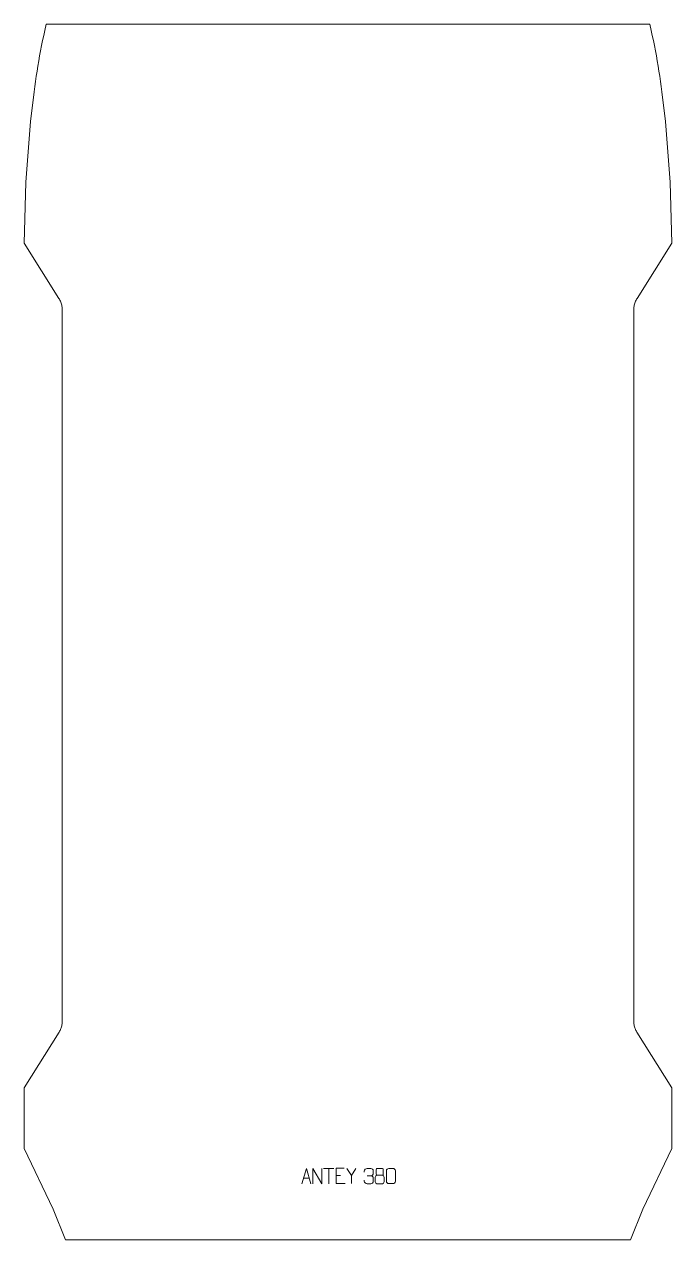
# Model space of a CAD drawing. Header units: millimetres. Extents: x -532 to 532, y -1370 to 630.
import ezdxf

# ---------------------------------------------------------------- set-up
doc = ezdxf.new("R2010")
doc.units = ezdxf.units.MM
doc.header["$MEASUREMENT"] = 0
doc.layers.add('layer 1', color=7, linetype='Continuous')

msp = doc.modelspace()

# ---------------------------------------------------------------- linework, layer by layer
at = {"layer": 'layer 1', "color": 242, "lineweight": 9}
msp.add_open_spline([(505.7042, 586.5775), (505.7042, 586.5775), (507.2735, 578.1872), (507.2735, 578.1872), (507.2735, 578.1872), (507.2735, 578.1872), (508.7765, 569.7854), (508.7765, 569.7854), (508.7765, 569.7854), (508.7765, 569.7854), (510.21, 561.3726), (510.21, 561.3726), (510.21, 561.3726), (510.21, 561.3726), (511.5759, 552.9466), (511.5759, 552.9466), (511.5759, 552.9466), (511.5759, 552.9466), (512.8741, 544.5109), (512.8741, 544.5109), (512.8741, 544.5109), (512.8741, 544.5109), (514.1028, 536.0657), (514.1028, 536.0657), (514.1028, 536.0657), (514.1028, 536.0657), (515.2639, 527.6109), (515.2639, 527.6109), (515.2639, 527.6109), (515.2639, 527.6109), (516.3555, 519.1446), (516.3555, 519.1446), (516.3555, 519.1446), (516.3555, 519.1446), (522.4996, 469.9991), (522.4996, 469.9991), (522.4996, 469.9991), (522.4996, 469.9991), (529.9999, 369.9998), (529.9999, 369.9998), (529.9999, 369.9998), (529.9999, 369.9998), (532.4995, 270.0005), (532.4995, 270.0005), (532.4995, 270.0005), (532.4995, 270.0005), (475.5711, 178.9141), (475.5711, 178.9141), (475.5711, 178.9141), (475.5711, 178.9141), (474.7003, 177.4463), (474.7003, 177.4463), (474.7003, 177.4463), (474.7003, 177.4463), (473.9003, 175.9401), (473.9003, 175.9401), (473.9003, 175.9401), (473.9003, 175.9401), (473.1698, 174.3987), (473.1698, 174.3987), (473.1698, 174.3987), (473.1698, 174.3987), (472.512, 172.8248), (472.512, 172.8248), (472.512, 172.8248), (472.512, 172.8248), (471.9283, 171.2199), (471.9283, 171.2199), (471.9283, 171.2199), (471.9283, 171.2199), (471.4204, 169.593), (471.4204, 169.593), (471.4204, 169.593), (471.4204, 169.593), (470.988, 167.9419), (470.988, 167.9419), (470.988, 167.9419), (470.988, 167.9419), (470.6333, 166.2725), (470.6333, 166.2725), (470.6333, 166.2725), (470.6333, 166.2725), (470.3558, 164.589), (470.3558, 164.589), (470.3558, 164.589), (470.3558, 164.589), (470.1593, 162.8944), (470.1593, 162.8944), (470.1593, 162.8944), (470.1593, 162.8944), (470.04, 161.193), (470.04, 161.193), (470.04, 161.193), (470.04, 161.193), (469.9997, 159.4866), (469.9997, 159.4866), (469.9997, 159.4866), (469.9997, 159.4866), (469.9997, -1009.9992), (469.9997, -1009.9992), (469.9997, -1009.9992), (469.9997, -1009.9992), (470.0381, -1011.6215), (470.0381, -1011.6215), (470.0381, -1011.6215), (470.0381, -1011.6215), (470.151, -1013.2406), (470.151, -1013.2406), (470.151, -1013.2406), (470.151, -1013.2406), (470.3398, -1014.8533), (470.3398, -1014.8533), (470.3398, -1014.8533), (470.3398, -1014.8533), (470.6027, -1016.4546), (470.6027, -1016.4546), (470.6027, -1016.4546), (470.6027, -1016.4546), (470.9396, -1018.0412), (470.9396, -1018.0412), (470.9396, -1018.0412), (470.9396, -1018.0412), (471.351, -1019.6119), (471.351, -1019.6119), (471.351, -1019.6119), (471.351, -1019.6119), (471.8346, -1021.1615), (471.8346, -1021.1615), (471.8346, -1021.1615), (471.8346, -1021.1615), (472.3895, -1022.6855), (472.3895, -1022.6855), (472.3895, -1022.6855), (472.3895, -1022.6855), (473.0153, -1024.1835), (473.0153, -1024.1835), (473.0153, -1024.1835), (473.0153, -1024.1835), (473.7101, -1025.6513), (473.7101, -1025.6513), (473.7101, -1025.6513), (473.7101, -1025.6513), (474.4731, -1027.083), (474.4731, -1027.083), (474.4731, -1027.083), (474.4731, -1027.083), (475.3, -1028.4795), (475.3, -1028.4795), (475.3, -1028.4795), (475.3, -1028.4795), (532.4995, -1119.9997), (532.4995, -1119.9997), (532.4995, -1119.9997), (532.4995, -1119.9997), (532.4995, -1219.999), (532.4995, -1219.999), (532.4995, -1219.999), (532.4995, -1219.999), (485, -1320.0001), (485, -1320.0001), (485, -1320.0001), (485, -1320.0001), (465.0007, -1369.9991), (465.0007, -1369.9991), (465.0007, -1369.9991), (465.0007, -1369.9991), (-464.9989, -1369.9991), (-464.9989, -1369.9991), (-464.9989, -1369.9991), (-464.9989, -1369.9991), (-485.0001, -1320.0001), (-485.0001, -1320.0001), (-485.0001, -1320.0001), (-485.0001, -1320.0001), (-532.4995, -1219.999), (-532.4995, -1219.999), (-532.4995, -1219.999), (-532.4995, -1219.999), (-532.4995, -1119.9997), (-532.4995, -1119.9997), (-532.4995, -1119.9997), (-532.4995, -1119.9997), (-475.3005, -1028.4795), (-475.3005, -1028.4795), (-475.3005, -1028.4795), (-475.3005, -1028.4795), (-474.4713, -1027.083), (-474.4713, -1027.083), (-474.4713, -1027.083), (-474.4713, -1027.083), (-473.7102, -1025.6513), (-473.7102, -1025.6513), (-473.7102, -1025.6513), (-473.7102, -1025.6513), (-473.0154, -1024.1835), (-473.0154, -1024.1835), (-473.0154, -1024.1835), (-473.0154, -1024.1835), (-472.3896, -1022.6855), (-472.3896, -1022.6855), (-472.3896, -1022.6855), (-472.3896, -1022.6855), (-471.8347, -1021.1615), (-471.8347, -1021.1615), (-471.8347, -1021.1615), (-471.8347, -1021.1615), (-471.351, -1019.6119), (-471.351, -1019.6119), (-471.351, -1019.6119), (-471.351, -1019.6119), (-470.9396, -1018.0412), (-470.9396, -1018.0412), (-470.9396, -1018.0412), (-470.9396, -1018.0412), (-470.6027, -1016.4546), (-470.6027, -1016.4546), (-470.6027, -1016.4546), (-470.6027, -1016.4546), (-470.3385, -1014.8533), (-470.3385, -1014.8533), (-470.3385, -1014.8533), (-470.3385, -1014.8533), (-470.1511, -1013.2406), (-470.1511, -1013.2406), (-470.1511, -1013.2406), (-470.1511, -1013.2406), (-470.0368, -1011.6215), (-470.0368, -1011.6215), (-470.0368, -1011.6215), (-470.0368, -1011.6215), (-469.9998, -1009.9992), (-469.9998, -1009.9992), (-469.9998, -1009.9992), (-469.9998, -1009.9992), (-469.9998, 159.4866), (-469.9998, 159.4866), (-469.9998, 159.4866), (-469.9998, 159.4866), (-470.04, 161.193), (-470.04, 161.193), (-470.04, 161.193), (-470.04, 161.193), (-470.1575, 162.8944), (-470.1575, 162.8944), (-470.1575, 162.8944), (-470.1575, 162.8944), (-470.3559, 164.589), (-470.3559, 164.589), (-470.3559, 164.589), (-470.3559, 164.589), (-470.6334, 166.2725), (-470.6334, 166.2725), (-470.6334, 166.2725), (-470.6334, 166.2725), (-470.9881, 167.9419), (-470.9881, 167.9419), (-470.9881, 167.9419), (-470.9881, 167.9419), (-471.4205, 169.593), (-471.4205, 169.593), (-471.4205, 169.593), (-471.4205, 169.593), (-471.9284, 171.2199), (-471.9284, 171.2199), (-471.9284, 171.2199), (-471.9284, 171.2199), (-472.5121, 172.8248), (-472.5121, 172.8248), (-472.5121, 172.8248), (-472.5121, 172.8248), (-473.1699, 174.3987), (-473.1699, 174.3987), (-473.1699, 174.3987), (-473.1699, 174.3987), (-473.9004, 175.9401), (-473.9004, 175.9401), (-473.9004, 175.9401), (-473.9004, 175.9401), (-474.7003, 177.4463), (-474.7003, 177.4463), (-474.7003, 177.4463), (-474.7003, 177.4463), (-475.5711, 178.9141), (-475.5711, 178.9141), (-475.5711, 178.9141), (-475.5711, 178.9141), (-532.4995, 270.0005), (-532.4995, 270.0005), (-532.4995, 270.0005), (-532.4995, 270.0005), (-530, 369.9998), (-530, 369.9998), (-530, 369.9998), (-530, 369.9998), (-522.4996, 469.9991), (-522.4996, 469.9991), (-522.4996, 469.9991), (-522.4996, 469.9991), (-516.3555, 519.1446), (-516.3555, 519.1446), (-516.3555, 519.1446), (-516.3555, 519.1446), (-515.2639, 527.6109), (-515.2639, 527.6109), (-515.2639, 527.6109), (-515.2639, 527.6109), (-514.1029, 536.0657), (-514.1029, 536.0657), (-514.1029, 536.0657), (-514.1029, 536.0657), (-512.8723, 544.5109), (-512.8723, 544.5109), (-512.8723, 544.5109), (-512.8723, 544.5109), (-511.5741, 552.9466), (-511.5741, 552.9466), (-511.5741, 552.9466), (-511.5741, 552.9466), (-510.2101, 561.3726), (-510.2101, 561.3726), (-510.2101, 561.3726), (-510.2101, 561.3726), (-508.7765, 569.7854), (-508.7765, 569.7854), (-508.7765, 569.7854), (-508.7765, 569.7854), (-507.2735, 578.1872), (-507.2735, 578.1872), (-507.2735, 578.1872), (-507.2735, 578.1872), (-505.7043, 586.5775), (-505.7043, 586.5775), (-505.7043, 586.5775), (-505.7043, 586.5775), (-504.0659, 594.9533), (-504.0659, 594.9533), (-504.0659, 594.9533), (-504.0659, 594.9533), (-502.3614, 603.3162), (-502.3614, 603.3162), (-502.3614, 603.3162), (-502.3614, 603.3162), (-500.5891, 611.6646), (-500.5891, 611.6646), (-500.5891, 611.6646), (-500.5891, 611.6646), (-498.7492, 619.9987), (-498.7492, 619.9987), (-498.7492, 619.9987), (-498.7492, 619.9987), (-496.4998, 629.9986), (-496.4998, 629.9986), (-496.4998, 629.9986), (-496.4998, 629.9986), (496.4997, 629.9986), (496.4997, 629.9986), (496.4997, 629.9986), (496.4997, 629.9986), (498.7492, 619.9987), (498.7492, 619.9987), (498.7492, 619.9987), (498.7492, 619.9987), (500.5891, 611.6646), (500.5891, 611.6646), (500.5891, 611.6646), (500.5891, 611.6646), (502.3613, 603.3162), (502.3613, 603.3162), (502.3613, 603.3162), (502.3613, 603.3162), (504.0673, 594.9533), (504.0673, 594.9533), (504.0673, 594.9533), (504.0673, 594.9533), (505.7042, 586.5775), (505.7042, 586.5775)], degree=3, knots=[0, 0, 0, 0, 0.010526316, 0.010526316, 0.010526316, 0.010526316, 0.021052632, 0.021052632, 0.021052632, 0.021052632, 0.031578947, 0.031578947, 0.031578947, 0.031578947, 0.042105263, 0.042105263, 0.042105263, 0.042105263, 0.052631579, 0.052631579, 0.052631579, 0.052631579, 0.063157895, 0.063157895, 0.063157895, 0.063157895, 0.073684211, 0.073684211, 0.073684211, 0.073684211, 0.084210526, 0.084210526, 0.084210526, 0.084210526, 0.094736842, 0.094736842, 0.094736842, 0.094736842, 0.105263158, 0.105263158, 0.105263158, 0.105263158, 0.115789474, 0.115789474, 0.115789474, 0.115789474, 0.126315789, 0.126315789, 0.126315789, 0.126315789, 0.136842105, 0.136842105, 0.136842105, 0.136842105, 0.147368421, 0.147368421, 0.147368421, 0.147368421, 0.157894737, 0.157894737, 0.157894737, 0.157894737, 0.168421053, 0.168421053, 0.168421053, 0.168421053, 0.178947368, 0.178947368, 0.178947368, 0.178947368, 0.189473684, 0.189473684, 0.189473684, 0.189473684, 0.2, 0.2, 0.2, 0.2, 0.210526316, 0.210526316, 0.210526316, 0.210526316, 0.221052632, 0.221052632, 0.221052632, 0.221052632, 0.231578947, 0.231578947, 0.231578947, 0.231578947, 0.242105263, 0.242105263, 0.242105263, 0.242105263, 0.252631579, 0.252631579, 0.252631579, 0.252631579, 0.263157895, 0.263157895, 0.263157895, 0.263157895, 0.273684211, 0.273684211, 0.273684211, 0.273684211, 0.284210526, 0.284210526, 0.284210526, 0.284210526, 0.294736842, 0.294736842, 0.294736842, 0.294736842, 0.305263158, 0.305263158, 0.305263158, 0.305263158, 0.315789474, 0.315789474, 0.315789474, 0.315789474, 0.326315789, 0.326315789, 0.326315789, 0.326315789, 0.336842105, 0.336842105, 0.336842105, 0.336842105, 0.347368421, 0.347368421, 0.347368421, 0.347368421, 0.357894737, 0.357894737, 0.357894737, 0.357894737, 0.368421053, 0.368421053, 0.368421053, 0.368421053, 0.378947368, 0.378947368, 0.378947368, 0.378947368, 0.389473684, 0.389473684, 0.389473684, 0.389473684, 0.4, 0.4, 0.4, 0.4, 0.410526316, 0.410526316, 0.410526316, 0.410526316, 0.421052632, 0.421052632, 0.421052632, 0.421052632, 0.431578947, 0.431578947, 0.431578947, 0.431578947, 0.442105263, 0.442105263, 0.442105263, 0.442105263, 0.452631579, 0.452631579, 0.452631579, 0.452631579, 0.463157895, 0.463157895, 0.463157895, 0.463157895, 0.473684211, 0.473684211, 0.473684211, 0.473684211, 0.484210526, 0.484210526, 0.484210526, 0.484210526, 0.494736842, 0.494736842, 0.494736842, 0.494736842, 0.505263158, 0.505263158, 0.505263158, 0.505263158, 0.515789474, 0.515789474, 0.515789474, 0.515789474, 0.526315789, 0.526315789, 0.526315789, 0.526315789, 0.536842105, 0.536842105, 0.536842105, 0.536842105, 0.547368421, 0.547368421, 0.547368421, 0.547368421, 0.557894737, 0.557894737, 0.557894737, 0.557894737, 0.568421053, 0.568421053, 0.568421053, 0.568421053, 0.578947368, 0.578947368, 0.578947368, 0.578947368, 0.589473684, 0.589473684, 0.589473684, 0.589473684, 0.6, 0.6, 0.6, 0.6, 0.610526316, 0.610526316, 0.610526316, 0.610526316, 0.621052632, 0.621052632, 0.621052632, 0.621052632, 0.631578947, 0.631578947, 0.631578947, 0.631578947, 0.642105263, 0.642105263, 0.642105263, 0.642105263, 0.652631579, 0.652631579, 0.652631579, 0.652631579, 0.663157895, 0.663157895, 0.663157895, 0.663157895, 0.673684211, 0.673684211, 0.673684211, 0.673684211, 0.684210526, 0.684210526, 0.684210526, 0.684210526, 0.694736842, 0.694736842, 0.694736842, 0.694736842, 0.705263158, 0.705263158, 0.705263158, 0.705263158, 0.715789474, 0.715789474, 0.715789474, 0.715789474, 0.726315789, 0.726315789, 0.726315789, 0.726315789, 0.736842105, 0.736842105, 0.736842105, 0.736842105, 0.747368421, 0.747368421, 0.747368421, 0.747368421, 0.757894737, 0.757894737, 0.757894737, 0.757894737, 0.768421053, 0.768421053, 0.768421053, 0.768421053, 0.778947368, 0.778947368, 0.778947368, 0.778947368, 0.789473684, 0.789473684, 0.789473684, 0.789473684, 0.8, 0.8, 0.8, 0.8, 0.810526316, 0.810526316, 0.810526316, 0.810526316, 0.821052632, 0.821052632, 0.821052632, 0.821052632, 0.831578947, 0.831578947, 0.831578947, 0.831578947, 0.842105263, 0.842105263, 0.842105263, 0.842105263, 0.852631579, 0.852631579, 0.852631579, 0.852631579, 0.863157895, 0.863157895, 0.863157895, 0.863157895, 0.873684211, 0.873684211, 0.873684211, 0.873684211, 0.884210526, 0.884210526, 0.884210526, 0.884210526, 0.894736842, 0.894736842, 0.894736842, 0.894736842, 0.905263158, 0.905263158, 0.905263158, 0.905263158, 0.915789474, 0.915789474, 0.915789474, 0.915789474, 0.926315789, 0.926315789, 0.926315789, 0.926315789, 0.936842105, 0.936842105, 0.936842105, 0.936842105, 0.947368421, 0.947368421, 0.947368421, 0.947368421, 0.957894737, 0.957894737, 0.957894737, 0.957894737, 0.968421053, 0.968421053, 0.968421053, 0.968421053, 0.978947368, 0.978947368, 0.978947368, 0.978947368, 1, 1, 1, 1], dxfattribs=at)
at = {"layer": 'layer 1', "color": 250, "lineweight": 9}
for points, knots in [([(-75.8445, -1277.8953), (-75.8445, -1277.8953), (-68.4735, -1252.9418), (-68.4735, -1252.9418), (-68.4735, -1252.9418), (-68.4735, -1252.9418), (-60.9036, -1277.8953), (-60.9036, -1277.8953)], [0, 0, 0, 0, 0.333333333, 0.333333333, 0.333333333, 0.333333333, 1, 1, 1, 1]), ([(-57.7014, -1277.8953), (-57.7014, -1277.8953), (-57.7014, -1252.9418), (-57.7014, -1252.9418), (-57.7014, -1252.9418), (-57.7014, -1252.9418), (-43.0466, -1277.8953), (-43.0466, -1277.8953), (-43.0466, -1277.8953), (-43.0466, -1277.8953), (-43.0466, -1252.9418), (-43.0466, -1252.9418)], [0, 0, 0, 0, 0.25, 0.25, 0.25, 0.25, 0.5, 0.5, 0.5, 0.5, 1, 1, 1, 1]), ([(-6.4116, -1252.5389), (-6.4116, -1252.5389), (-19.2855, -1252.5389), (-19.2855, -1252.5389), (-19.2855, -1252.5389), (-19.2855, -1252.5389), (-19.2855, -1277.4925), (-19.2855, -1277.4925), (-19.2855, -1277.4925), (-19.2855, -1277.4925), (-4.4197, -1277.4925), (-4.4197, -1277.4925)], [0, 0, 0, 0, 0.25, 0.25, 0.25, 0.25, 0.5, 0.5, 0.5, 0.5, 1, 1, 1, 1]), ([(12.8475, -1252.6013), (12.8475, -1252.6013), (5.5251, -1264.5), (5.5251, -1264.5), (5.5251, -1264.5), (5.5251, -1264.5), (5.5258, -1277.5549), (5.5258, -1277.5549)], [0, 0, 0, 0, 0.333333333, 0.333333333, 0.333333333, 0.333333333, 1, 1, 1, 1]), ([(26.72, -1258.6261), (26.72, -1258.6261), (26.72, -1256.7689), (26.72, -1256.7689), (26.72, -1256.7689), (26.7057, -1255.027), (29.3702, -1252.9089), (31.4293, -1252.9316), (31.4293, -1252.9316), (33.4934, -1252.9316), (35.5574, -1252.9316), (37.6211, -1252.9316), (37.6211, -1252.9316), (39.8156, -1252.9228), (41.4139, -1254.7696), (41.4583, -1256.6817), (41.4583, -1256.6817), (41.4579, -1258.1168), (41.4579, -1259.5519), (41.4583, -1260.9874), (41.4583, -1260.9874), (41.4097, -1262.6409), (39.8071, -1264.8709), (37.6088, -1264.8609), (37.6088, -1264.8609), (39.8125, -1264.8721), (41.4205, -1266.6753), (41.4745, -1268.7348), (41.4745, -1268.7348), (41.4741, -1270.5195), (41.4741, -1272.3042), (41.4745, -1274.0893), (41.4745, -1274.0893), (41.4846, -1276.1507), (39.4297, -1277.9138), (37.6088, -1277.9057), (37.6088, -1277.9057), (35.5435, -1277.9054), (33.4783, -1277.9054), (31.4127, -1277.9057), (31.4127, -1277.9057), (29.2441, -1277.8942), (26.7131, -1275.494), (26.6945, -1274.0322), (26.6945, -1274.0322), (26.6945, -1274.0322), (26.6945, -1272.1236), (26.6945, -1272.1236)], [0, 0, 0, 0, 0.076923077, 0.076923077, 0.076923077, 0.076923077, 0.153846154, 0.153846154, 0.153846154, 0.153846154, 0.230769231, 0.230769231, 0.230769231, 0.230769231, 0.307692308, 0.307692308, 0.307692308, 0.307692308, 0.384615385, 0.384615385, 0.384615385, 0.384615385, 0.461538462, 0.461538462, 0.461538462, 0.461538462, 0.538461538, 0.538461538, 0.538461538, 0.538461538, 0.615384615, 0.615384615, 0.615384615, 0.615384615, 0.692307692, 0.692307692, 0.692307692, 0.692307692, 0.769230769, 0.769230769, 0.769230769, 0.769230769, 0.846153846, 0.846153846, 0.846153846, 0.846153846, 1, 1, 1, 1]), ([(46.1718, -1254.3265), (46.1718, -1256.5395), (46.1718, -1260.2218), (46.1718, -1262.4351), (46.1718, -1262.4351), (46.1868, -1262.9425), (46.9942, -1263.8739), (47.6943, -1263.8727), (47.6943, -1263.8727), (50.6642, -1263.8725), (53.6344, -1263.9574), (56.6048, -1263.9577), (56.6048, -1263.9577), (57.4019, -1263.9535), (58.1226, -1263.1632), (58.12, -1262.4425), (58.12, -1262.4425), (58.1197, -1260.2265), (58.1197, -1256.5418), (58.12, -1254.3265), (58.12, -1254.3265), (58.1015, -1253.6157), (57.4901, -1252.8553), (56.6562, -1252.8627), (56.6562, -1252.8627), (53.6391, -1252.863), (50.6222, -1252.863), (47.6056, -1252.8627), (47.6056, -1252.8627), (46.9792, -1252.8551), (46.1551, -1253.5661), (46.1718, -1254.3265)], [0, 0, 0, 0, 0.111111111, 0.111111111, 0.111111111, 0.111111111, 0.222222222, 0.222222222, 0.222222222, 0.222222222, 0.333333333, 0.333333333, 0.333333333, 0.333333333, 0.444444444, 0.444444444, 0.444444444, 0.444444444, 0.555555556, 0.555555556, 0.555555556, 0.555555556, 0.666666667, 0.666666667, 0.666666667, 0.666666667, 0.777777778, 0.777777778, 0.777777778, 0.777777778, 1, 1, 1, 1]), ([(67.0283, -1252.8391), (69.354, -1252.8391), (71.6801, -1252.8391), (74.0062, -1252.8391), (74.0062, -1252.8391), (75.9528, -1252.8035), (77.9442, -1254.2951), (77.9709, -1256.7327), (77.9709, -1256.7327), (77.9705, -1262.4796), (77.9705, -1268.2269), (77.9709, -1273.9746), (77.9709, -1273.9746), (77.8311, -1276.298), (76.1539, -1277.7776), (74.0062, -1277.7884), (74.0062, -1277.7884), (71.6743, -1277.788), (69.3424, -1277.788), (67.0109, -1277.7884), (67.0109, -1277.7884), (65.0859, -1277.8938), (63.1138, -1276.0093), (63.125, -1273.992), (63.125, -1273.992), (63.1253, -1268.2219), (63.1253, -1262.4522), (63.125, -1256.6829), (63.125, -1256.6829), (63.1292, -1254.5448), (64.8759, -1252.8256), (67.0283, -1252.8391)], [0, 0, 0, 0, 0.111111111, 0.111111111, 0.111111111, 0.111111111, 0.222222222, 0.222222222, 0.222222222, 0.222222222, 0.333333333, 0.333333333, 0.333333333, 0.333333333, 0.444444444, 0.444444444, 0.444444444, 0.444444444, 0.555555556, 0.555555556, 0.555555556, 0.555555556, 0.666666667, 0.666666667, 0.666666667, 0.666666667, 0.777777778, 0.777777778, 0.777777778, 0.777777778, 1, 1, 1, 1]), ([(44.713, -1266.8447), (44.713, -1270.0155), (44.713, -1271.7176), (44.713, -1274.889), (44.713, -1274.889), (44.7045, -1276.1109), (46.4024, -1277.8036), (47.655, -1277.8121), (47.655, -1277.8121), (50.6381, -1277.8118), (53.6214, -1277.8118), (56.6048, -1277.8121), (56.6048, -1277.8121), (57.9281, -1277.8004), (59.5485, -1276.1788), (59.5374, -1274.8796), (59.5374, -1274.8796), (59.5371, -1271.7114), (59.5371, -1270.0126), (59.5374, -1266.8447), (59.5374, -1266.8447), (59.4677, -1265.4643), (57.8899, -1263.8857), (56.5845, -1263.8918), (56.5845, -1263.8918), (53.6079, -1263.8921), (50.6313, -1263.8921), (47.655, -1263.8918), (47.655, -1263.8918), (46.5755, -1263.8854), (44.7292, -1265.4643), (44.713, -1266.8447)], [0, 0, 0, 0, 0.111111111, 0.111111111, 0.111111111, 0.111111111, 0.222222222, 0.222222222, 0.222222222, 0.222222222, 0.333333333, 0.333333333, 0.333333333, 0.333333333, 0.444444444, 0.444444444, 0.444444444, 0.444444444, 0.555555556, 0.555555556, 0.555555556, 0.555555556, 0.666666667, 0.666666667, 0.666666667, 0.666666667, 0.777777778, 0.777777778, 0.777777778, 0.777777778, 1, 1, 1, 1])]:
    msp.add_open_spline(points, degree=3, knots=knots, dxfattribs=at)
for points in [[(-40.195, -1252.9653), (-40.195, -1252.9653), (-23.2078, -1252.9653), (-23.2078, -1252.9653)], [(-31.7012, -1277.8953), (-31.7012, -1277.8953), (-31.7012, -1252.9418), (-31.7012, -1252.9418)], [(5.5251, -1264.5), (5.5251, -1264.5), (-1.7958, -1252.6013), (-1.7958, -1252.6013)], [(-73.1219, -1268.6459), (-73.1219, -1268.6459), (-63.6262, -1268.6459), (-63.6262, -1268.6459)], [(-19.2855, -1264.4186), (-19.2855, -1264.4186), (-12.1174, -1264.4186), (-12.1174, -1264.4186)], [(31.4297, -1264.8713), (31.4297, -1264.8713), (37.6261, -1264.8713), (37.6261, -1264.8713)]]:
    msp.add_open_spline(points, degree=3, dxfattribs=at)

doc.saveas('drawing.dxf')
